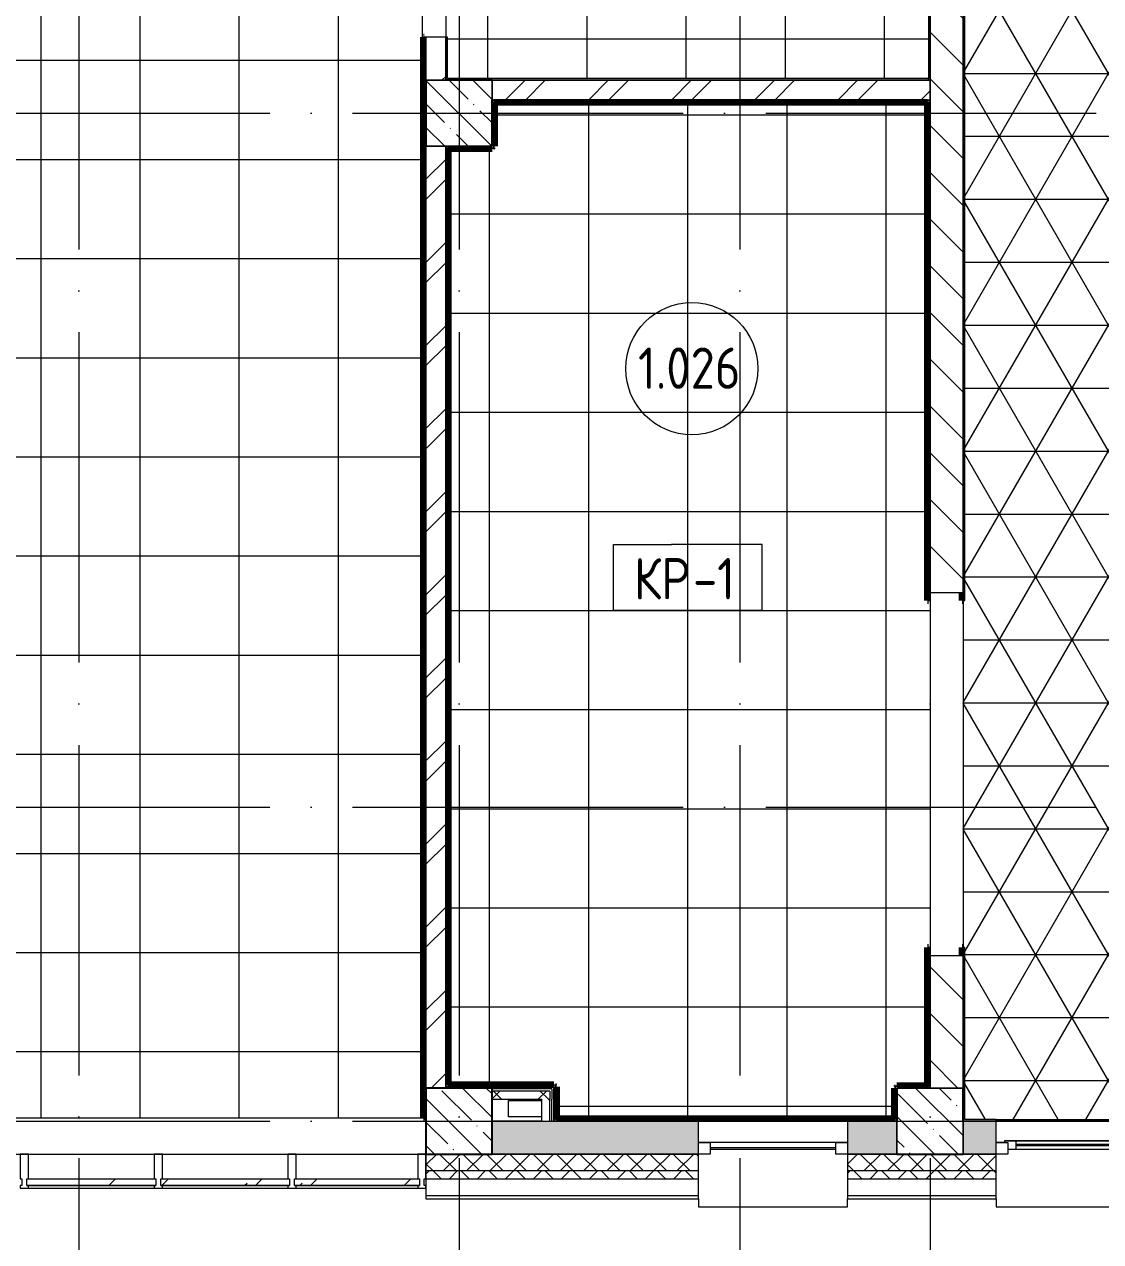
# Model space of a CAD drawing. Header units: millimetres. Extents: x -4370 to 196781, y -4577 to 61202.
# Drawn here: x 77470 to 83983, y 25695 to 33063 of the extents above; entities that cross this region are included whole.
import ezdxf

# ---------------------------------------------------------------- set-up
doc = ezdxf.new("R2010")
doc.units = ezdxf.units.MM
doc.linetypes.add('ADSK_Линия сетки', pattern=[2500, 2000, -250, 0, -250])
for name, color, linetype, lineweight in [('A-AREA-____-IDEN', 2, 'Continuous', 20), ('A-FLOR-____-IDEN', 11, 'Continuous', 20), ('A-FLOR-____-OTLN', 192, 'Continuous', 9), ('A-FLOR-____-PATT', 8, 'Continuous', 9), ('A-GLAZ-____-MCUT', 151, 'Continuous', 9), ('A-GLAZ-____-OTLN', 151, 'Continuous', 9), ('A-GLAZ-CURT-OTLN', 52, 'Continuous', 9), ('A-GLAZ-CWMG-MCUT', 51, 'Continuous', 9), ('A-GLAZ-CWMG-OTLN', 51, 'Continuous', 9), ('A-WALL-____-MCUT', 113, 'Continuous', 9), ('A-WALL-____-PATT', 111, 'Continuous', 9), ('A-WALL-FNSH-MCUT', 113, 'Continuous', 9), ('I-WALL-____-OTLN', 2, 'Continuous', 9), ('S-COLS-____-MCUT', 52, 'Continuous', 9), ('S-COLS-____-OTLN', 52, 'Continuous', 9), ('S-GRID-____-OTLN', 1, 'Continuous', 9)]:
    doc.layers.add(name, color=color, linetype=linetype, lineweight=lineweight)
doc.styles.add('GOST Common_1', font='GOST_Common.ttf', dxfattribs={"width": 0.9, "height": 250})
pattern_1 = [(45, (0, 0), (-251.4472, 251.4472), []), (45, (0, 381), (-251.4472, 251.4472), [])]
pattern_2 = [(135, (0, 0), (-142.5612, -142.5612), []), (135, (142.56, 0), (-142.5612, -142.5612), [252.016, -50.403, 3.353, -47.05])]
pattern_3 = [(45, (0, 0), (-141.42136, 141.42136), []), (135, (0, 0), (-141.42136, -141.42136), [])]

# ---------------------------------------------------------------- blocks, each defined once
blk = doc.blocks.new('Окно_СКБ_1Ст1 - 120_Окно_СКБ_1Ст_900_ОКп7_E30-37601759-О_АИ_ПП_0_000_Целиком')
at = {"layer": 'A-GLAZ-____-MCUT', "color": 90}
for p, q in [((-450, -195), (-450, -125)), ((-450, -125), (-380, -125)), ((-380, -125), (-380, -195)), ((380, -195), (380, -125)), ((380, -125), (450, -125)), ((450, -125), (450, -195)), ((-380, -195), (-450, -195)), ((450, -195), (380, -195))]:
    blk.add_line(p, q, dxfattribs=at)
at = {"layer": 'A-GLAZ-____-MCUT', "color": 10, "lineweight": 5}
for p, q in [((380, -155), (-380, -155)), ((380, -165), (-380, -165))]:
    blk.add_line(p, q, dxfattribs=at)
at = {"layer": 'A-GLAZ-____-OTLN', "color": 10, "lineweight": 5}
blk.add_line((-450, -195), (450, -195), dxfattribs=at)
blk = doc.blocks.new('Окно_СКБ_1Ст1 - 120_Окно_СКБ_1Ст_900_ОК7Л-29020579-О_АИ_ПП_0_000_Целиком')
at = {"layer": 'A-GLAZ-____-MCUT', "color": 90}
for p, q in [((-450, -195), (-450, -125)), ((-450, -125), (-380, -125)), ((-380, -125), (-380, -195)), ((380, -195), (380, -125)), ((380, -125), (450, -125)), ((450, -125), (450, -195)), ((-380, -195), (-450, -195)), ((-380, -195), (-400, -195)), ((-400, -195), (-400, -205)), ((-400, -205), (400, -205)), ((400, -205), (-400, -205)), ((380, -155), (-380, -155)), ((-380, -155), (-380, -195)), ((-330, -205), (-330, -155)), ((330, -205), (330, -155)), ((380, -195), (380, -155)), ((450, -195), (380, -195)), ((400, -195), (380, -195)), ((400, -205), (400, -195))]:
    blk.add_line(p, q, dxfattribs=at)
at = {"layer": 'A-GLAZ-____-MCUT', "color": 10, "lineweight": 5}
for p, q in [((-330, -175), (330, -175)), ((330, -185), (-330, -185))]:
    blk.add_line(p, q, dxfattribs=at)
at = {"layer": 'A-GLAZ-____-OTLN', "color": 10, "lineweight": 5}
for p, q in [((-450, -195), (-400, -195)), ((400, -195), (450, -195))]:
    blk.add_line(p, q, dxfattribs=at)
blk = doc.blocks.new('WNW_Отлив1 - Отлив_металлический 2-28596055-О_АИ_ПП_0_000_Целиком')
at = {"layer": 'A-GLAZ-____-OTLN', "color": 10, "lineweight": 5}
for p, q in [((450, 320), (-450, 320)), ((-450, 320), (-450, 270)), ((450, 270), (450, 320))]:
    blk.add_line(p, q, dxfattribs=at)
blk = doc.blocks.new('BSC_Колонна _Прямоугольная - 400x400-V28-О_АИ_ПП_0_000_Целиком')
at = {"layer": 'S-COLS-____-OTLN', "lineweight": 5}
h = blk.add_hatch(dxfattribs=at)
h.set_pattern_fill('FP_53', color=256, style=0, pattern_type=2)
h.set_pattern_definition([(135, (-80099.98, -26425), (-142.5612, -142.5612), []), (135, (-79957.42, -26425), (-142.5612, -142.5612), [252.016, -50.403, 3.353, -47.05])])
h.paths.add_polyline_path([(200, -200), (200, 200), (-200, 200), (-200, -200), (135.1, -200)])
at = {"layer": 'S-COLS-____-MCUT', "color": 130, "lineweight": 25}
for p, q in [((200, 200), (-200, 200)), ((-200, 200), (-200, -200)), ((200, -200), (200, 200)), ((-200, -200), (200, -200))]:
    blk.add_line(p, q, dxfattribs=at)
blk = doc.blocks.new('PNS_Панель прямоугольная2 - Нр_Стекло - 40мм-V56-О_АИ_ПП_0_000_Целиком')
at = {"layer": 'A-GLAZ-____-OTLN', "lineweight": 5}
h = blk.add_hatch(dxfattribs=at)
h.set_pattern_fill('FP_93', color=256, style=0, pattern_type=2)
h.set_pattern_definition([(45, (-77974.96, -25935), (-282.8427, 282.8427), [200, -600]), (45, (-78174.96, -26035), (-282.8427, 282.8427), [600, -200]), (45, (-77774.96, -26135), (-282.8427, 282.8427), [200, -600])])
h.paths.add_polyline_path([(390, 0), (390, 40), (-390, 40), (-390, 0), (380, 0)])
at = {"layer": 'A-GLAZ-____-MCUT', "color": 10, "lineweight": 5}
for p, q in [((-380, 40), (380, 40)), ((380, 0), (-380, 0))]:
    blk.add_line(p, q, dxfattribs=at)
at = {"layer": 'A-GLAZ-____-OTLN', "color": 10, "lineweight": 5}
blk.add_line((-390, 0), (390, 0), dxfattribs=at)
blk = doc.blocks.new('PNS_Панель прямоугольная2 - Нр_Стекло - 40мм-V57-О_АИ_ПП_0_000_Целиком')
at = {"layer": 'A-GLAZ-____-OTLN', "lineweight": 5}
h = blk.add_hatch(dxfattribs=at)
h.set_pattern_fill('FP_94', color=256, style=0, pattern_type=2)
h.set_pattern_definition([(45, (-78784.96, -25935), (-282.8427, 282.8427), [200, -600]), (45, (-78984.96, -26035), (-282.8427, 282.8427), [600, -200]), (45, (-78584.96, -26135), (-282.8427, 282.8427), [200, -600])])
h.paths.add_polyline_path([(390, 0), (390, 40), (-390, 40), (-390, 0), (380, 0)])
at = {"layer": 'A-GLAZ-____-MCUT', "color": 10, "lineweight": 5}
for p, q in [((-380, 40), (380, 40)), ((380, 0), (-380, 0))]:
    blk.add_line(p, q, dxfattribs=at)
at = {"layer": 'A-GLAZ-____-OTLN', "color": 10, "lineweight": 5}
blk.add_line((-390, 0), (390, 0), dxfattribs=at)
blk = doc.blocks.new('PNS_Панель прямоугольная2 - Нр_Стекло - 40мм-36086614-О_АИ_ПП_0_000_Целиком')
at = {"layer": 'A-GLAZ-____-OTLN', "lineweight": 5}
h = blk.add_hatch(dxfattribs=at)
h.set_pattern_fill('FP_95', color=256, style=0, pattern_type=2)
h.set_pattern_definition([(45, (-79582.47, -25935), (-282.8427, 282.8427), [200, -600]), (45, (-79782.47, -26035), (-282.8427, 282.8427), [600, -200]), (45, (-79382.47, -26135), (-282.8427, 282.8427), [200, -600])])
h.paths.add_polyline_path([(131.7, 0), (377.5, 0), (377.5, 40), (-377.5, 40), (-377.5, 0), (-367.5, 0)])
at = {"layer": 'A-GLAZ-____-MCUT', "color": 10, "lineweight": 5}
for p, q in [((-367.5, 40), (367.5, 40)), ((367.5, 0), (-367.5, 0))]:
    blk.add_line(p, q, dxfattribs=at)
at = {"layer": 'A-GLAZ-____-OTLN', "color": 10, "lineweight": 5}
blk.add_line((-377.5, 0), (377.5, 0), dxfattribs=at)
blk = doc.blocks.new('Прямоугольный импост - Импост структурный с накладкой - 190мм-V58-О_АИ_ПП_0_000_Целиком')
at = {"layer": 'A-GLAZ-CWMG-MCUT', "color": 90}
for p, q in [((-50, 0), (-50, 17)), ((-50, 17), (0, 17)), ((-40, 0), (-50, 0)), ((-40, -40), (-40, 0)), ((0, 0), (-10, 0)), ((-10, 0), (-10, -40)), ((0, 17), (0, 0)), ((-50, -190), (-50, -40)), ((-50, -40), (-40, -40)), ((-10, -40), (0, -40)), ((0, -40), (0, -190)), ((0, -190), (-50, -190))]:
    blk.add_line(p, q, dxfattribs=at)
blk = doc.blocks.new('Прямоугольный импост - Импост структурный с накладкой - 190мм-36086511-О_АИ_ПП_0_000_Целиком')
at = {"layer": 'A-GLAZ-CWMG-OTLN', "color": 10, "lineweight": 5}
for p, q in [((76685, 26225), (77445, 26225)), ((76685, 26018), (77445, 26018))]:
    blk.add_line(p, q, dxfattribs=at)
blk = doc.blocks.new('Прямоугольный импост - Импост структурный с накладкой - 190мм-V59-О_АИ_ПП_0_000_Целиком')
at = {"layer": 'A-GLAZ-CWMG-OTLN', "color": 10, "lineweight": 5}
for p, q in [((79115, 26075), (79115, 26225)), ((79115, 26225), (79850, 26225)), ((79115, 26018), (79115, 26035)), ((79115, 26018), (79850, 26018))]:
    blk.add_line(p, q, dxfattribs=at)
blk = doc.blocks.new('Прямоугольный импост - Импост структурный с накладкой - 190мм-21718787-О_АИ_ПП_0_000_Целиком')
at = {"layer": 'A-GLAZ-CWMG-MCUT', "color": 90}
for p, q in [((-25, 0), (-25, 17)), ((-25, 17), (25, 17)), ((-15, 0), (-25, 0)), ((-15, -40), (-15, 0)), ((25, 0), (15, 0)), ((15, 0), (15, -40)), ((25, 17), (25, 0)), ((-25, -190), (-25, -40)), ((-25, -40), (-15, -40)), ((15, -40), (25, -40)), ((25, -40), (25, -190)), ((25, -190), (-25, -190))]:
    blk.add_line(p, q, dxfattribs=at)
blk = doc.blocks.new('0083_СОШ675_АР_R22_rvt-1-О_АИ_ПП_0_000_Целиком')
at = {"layer": 'A-WALL-____-PATT', "lineweight": 5}
h = blk.add_hatch(dxfattribs=at)
h.set_pattern_fill('FP_7', color=10, style=0, pattern_type=2)
h.set_pattern_definition(pattern_1)
h.paths.add_polyline_path([(80020, 26625), (80020, 32325), (79900, 32325), (79900, 26625)])
h.paths.add_polyline_path([(79900, 32725), (80020, 32725), (80020, 32985), (79900, 32985)])
h.paths.add_polyline_path([(80020, 34085), (80020, 35575), (79900, 35575), (79900, 34085)])
h.paths.add_polyline_path([(80020, 35975), (80020, 36074.9), (79900, 36074.9), (79900, 35975)])
h = blk.add_hatch(dxfattribs=at)
h.set_pattern_fill('FP_4', color=10, style=0, pattern_type=2)
h.set_pattern_definition([(135, (0, 0), (-141.42136, -141.42136), [])])
h.paths.add_polyline_path([(83150, 26625), (83150, 27425), (82950, 27425), (82950, 26625)])
h.paths.add_polyline_path([(83150, 29625), (83150, 35575), (82950, 35575), (82950, 29625)])
h = blk.add_hatch(dxfattribs=at)
h.set_pattern_fill('FP_7', color=10, style=0, pattern_type=2)
h.set_pattern_definition(pattern_1)
h.paths.add_polyline_path([(82950, 32605), (82950, 32725), (80300, 32725), (80300, 32605), (81477, 32605)])
h = blk.add_hatch(dxfattribs=at)
h.set_pattern_fill('FP_56', color=252, style=0, pattern_type=2)
h.set_pattern_definition(pattern_3)
h.paths.add_polyline_path([(80599.6, 26557), (80649.6, 26557), (80649.6, 26607), (80300, 26607), (80300, 26557)])
h = blk.add_hatch(dxfattribs=at)
h.set_pattern_fill('FP_56', color=252, style=0, pattern_type=2)
h.set_pattern_definition(pattern_3)
h.paths.add_polyline_path([(80649.6, 26425), (80649.6, 26557), (80599.6, 26557), (80599.6, 26425)])
h = blk.add_hatch(dxfattribs=at)
h.set_pattern_fill('FP_5', color=10, style=0, pattern_type=2)
h.set_pattern_definition([(50, (0, 0), (364.3679, -31.8783), [38.1, -419.1]), (355, (0, 0), (-70.4859, 382.1133), [30.48, -335.28]), (100.451, (30.36, -2.66), (293.885, 350.2334), [32.38, -356.18]), (46.184, (0, 101.6), (542.1585, -84.0858), [57.15, -628.65]), (96.636, (45.2, 94.6), (474.805, 494.8554), [48.57, -534.27]), (351.184, (0, 101.6), (474.8102, 494.85), [45.72, -502.92]), (21, (50.8, 76.2), (303.2285, -204.5305), [38.1, -419.1]), (326, (50.8, 76.2), (123.6039, 368.376), [30.48, -335.28]), (71.451, (76.07, 59.16), (426.8341, 163.8427), [32.38, -356.18]), (37.5, (0, 0), (6.17665, 169.11015), [16.764, -314.452, 16.764, -323.596, -336.55]), (37.5, (0, 0), (6.17665, 169.11015), [-671.576, 16.764, -319.786]), (7.5, (0, 0), (133.63888, 200.3615), [16.764, -177.292, 16.764, -306.832, -128.27]), (7.5, (0, 0), (133.63888, 200.3615), [-517.652, 16.764, -111.506]), (327.5, (-113.28, 0), (271.18182, -11.45836), [16.764, -110.236, 16.764, -379.476, -525.78]), (327.5, (-113.28, 0), (271.18182, -11.45836), [-523.24, 16.764, -509.016]), (317.5, (-164.08, 0), (296.2585, 50.85285), [16.764, -148.336, 16.764, -246.38, -373.38]), (317.5, (-164.08, 0), (296.2585, 50.85285), [-428.244, 16.764, -356.616])])
h.paths.add_polyline_path([(100415.9, 26225), (101160, 26225), (101160, 26425), (100150, 26425), (100150, 26225)])
h.paths.add_polyline_path([(99250, 26225), (99250, 26425), (98350, 26425), (98350, 26225), (98863.6, 26225)])
h.paths.add_polyline_path([(97450, 26225), (97450, 26425), (96900, 26425), (96900, 26225), (97000.7, 26225)])
h.paths.add_polyline_path([(95137.9, 26225), (95350, 26225), (95350, 26425), (94450, 26425), (94450, 26225)])
h.paths.add_polyline_path([(96379.8, 26225), (96500, 26225), (96500, 26425), (96250, 26425), (96250, 26225)])
h.paths.add_polyline_path([(92750, 26225), (93550, 26225), (93550, 26425), (92750, 26425)])
h.paths.add_polyline_path([(88928.4, 26225), (89650, 26225), (89650, 26425), (88850, 26425), (88850, 26225)])
h.paths.add_polyline_path([(91412.2, 26225), (91450, 26225), (91450, 26425), (90550, 26425), (90550, 26225)])
h.paths.add_polyline_path([(87550, 26225), (87550, 26425), (86650, 26425), (86650, 26225)])
h.paths.add_polyline_path([(85202.7, 26225), (85750, 26225), (85750, 26425), (84250, 26425), (84250, 26225), (84581.7, 26225)])
h.paths.add_polyline_path([(83339.8, 26225), (83350, 26225), (83350, 26425), (83150, 26425), (83150, 26225)])
h.paths.add_polyline_path([(82450, 26225), (82750, 26225), (82750, 26425), (82450, 26425)])
h.paths.add_polyline_path([(81477, 26225), (81550, 26225), (81550, 26425), (80300, 26425), (80300, 26225), (80856.1, 26225)])
h = blk.add_hatch(dxfattribs=at)
h.set_pattern_fill('FP_6', color=10, style=0, pattern_type=2)
h.set_pattern_definition([(45, (0, 0), (-70.71068, 70.71068), []), (135, (0, 0), (-70.71068, -70.71068), [])])
h.paths.add_polyline_path([(104700, 26125.1), (104700, 26225.1), (104430, 26225.1), (104430, 26125.1), (104600, 26125.1)])
h.paths.add_polyline_path([(103330, 26125.1), (103330, 26225.1), (103090, 26225.1), (103090, 26125.1), (103210, 26125.1)])
h.paths.add_polyline_path([(101360, 26125.1), (101360, 26225.1), (100150, 26225.1), (100150, 26125.1), (101347.4, 26125.1)])
h.paths.add_polyline_path([(97450, 26125.1), (97450, 26225.1), (96250, 26225.1), (96250, 26125.1), (97000.7, 26125.1)])
h.paths.add_polyline_path([(98350, 26125.1), (99250, 26125.1), (99250, 26225.1), (98350, 26225.1)])
h.paths.add_polyline_path([(95350, 26125.1), (95350, 26225.1), (94450, 26225.1), (94450, 26125.1), (95137.9, 26125.1)])
h.paths.add_polyline_path([(93550, 26125.1), (93550, 26225.1), (92350, 26225.1), (92350, 26125.1), (93275, 26125.1)])
h.paths.add_polyline_path([(91412.2, 26125.1), (91450, 26125.1), (91450, 26225.1), (90550, 26225.1), (90550, 26125.1)])
h.paths.add_polyline_path([(89650, 26125.1), (89650, 26225.1), (88450, 26225.1), (88450, 26125.1), (89549.3, 26125.1)])
h.paths.add_polyline_path([(87550, 26125.1), (87550, 26225.1), (86650, 26225.1), (86650, 26125.1)])
h.paths.add_polyline_path([(85750, 26125.1), (85750, 26225.1), (84250, 26225.1), (84250, 26125.1), (85202.7, 26125.1)])
h.paths.add_polyline_path([(83350, 26125.1), (83350, 26225.1), (82450, 26225.1), (82450, 26125.1), (83339.8, 26125.1)])
h.paths.add_polyline_path([(81477, 26125.1), (81550, 26125.1), (81550, 26225.1), (79900, 26225), (79900, 26125.1), (80856.1, 26125.1)])
h.paths.add_polyline_path([(75850, 26125.1), (75850, 26225.1), (74200, 26225.1), (74200, 26125.1), (75578, 26125.1)])
h = blk.add_hatch(dxfattribs=at)
h.set_pattern_fill('FP_1', color=10, style=0, pattern_type=2)
h.set_pattern_definition([(135, (0, 0), (-84.85281, -84.85281), []), (225, (0, 0), (84.85281, -84.85281), [])])
h.paths.add_polyline_path([(104600, 26075.1), (104600, 26125.1), (104430, 26125.1), (104430, 26075.1), (104550, 26075.1)])
h.paths.add_polyline_path([(103330, 26075.1), (103330, 26125.1), (103090, 26125.1), (103090, 26075.1), (103210, 26075.1)])
h.paths.add_polyline_path([(99250, 26075.1), (99250, 26125.1), (98350, 26125.1), (98350, 26075.1), (98863.6, 26075.1)])
h.paths.add_polyline_path([(100415.9, 26075.1), (101360, 26075.1), (101360, 26125.1), (100150, 26125.1), (100150, 26075.1)])
h.paths.add_polyline_path([(97000.7, 26075.1), (97450, 26075.1), (97450, 26125.1), (96250, 26125.1), (96250, 26075.1), (96379.8, 26075.1)])
h.paths.add_polyline_path([(92654.1, 26075.1), (93550, 26075.1), (93550, 26125.1), (92350, 26125.1), (92350, 26075.1)])
h.paths.add_polyline_path([(95137.9, 26075.1), (95350, 26075.1), (95350, 26125.1), (94450, 26125.1), (94450, 26075.1)])
h.paths.add_polyline_path([(91412.2, 26075.1), (91450, 26075.1), (91450, 26125.1), (90550, 26125.1), (90550, 26075.1)])
h.paths.add_polyline_path([(89650, 26075.1), (89650, 26125.1), (88450, 26125.1), (88450, 26075.1), (89549.3, 26075.1)])
h.paths.add_polyline_path([(87550, 26075.1), (87550, 26125.1), (86650, 26125.1), (86650, 26075.1)])
h.paths.add_polyline_path([(85202.7, 26075.1), (85750, 26075.1), (85750, 26125.1), (84250, 26125.1), (84250, 26075.1), (84581.7, 26075.1)])
h.paths.add_polyline_path([(83339.8, 26075.1), (83350, 26075.1), (83350, 26125.1), (82450, 26125.1), (82450, 26075.1), (82718.9, 26075.1)])
h.paths.add_polyline_path([(81477, 26075.1), (81550, 26075.1), (81550, 26125.1), (79900, 26125.1), (79900, 26075.1), (80856.1, 26075.1)])
h.paths.add_polyline_path([(75470, 26075.1), (75850, 26075.1), (75850, 26125.1), (74200, 26125.1), (74200, 26075.1), (75267.5, 26075.1)])
at = {"layer": 'S-COLS-____-OTLN', "lineweight": 5}
h = blk.add_hatch(dxfattribs=at)
h.set_pattern_fill('FP_3', color=256, style=0, pattern_type=2)
h.set_pattern_definition(pattern_2)
h.paths.add_polyline_path([(80020, 32325), (80300, 32325), (80300, 32725), (79900, 32725), (79900, 32325)])
h = blk.add_hatch(dxfattribs=at)
h.set_pattern_fill('FP_3', color=256, style=0, pattern_type=2)
h.set_pattern_definition(pattern_2)
h.paths.add_polyline_path([(82750, 26225), (83150, 26225), (83150, 26625), (82750, 26625), (82750, 26425)])
at = {"layer": 'A-FLOR-____-OTLN', "color": 90}
for p, q in [((80399.6, 26450), (80399.6, 26550)), ((80399.6, 26550), (80599.6, 26550)), ((80599.6, 26450), (80399.6, 26450)), ((75850, 26225.1), (79900, 26225.1))]:
    blk.add_line(p, q, dxfattribs=at)
at = {"layer": 'A-WALL-____-MCUT', "color": 50, "lineweight": 13}
for p, q in [((82950, 35575), (82950, 29625)), ((83150, 29625), (83150, 35575)), ((79900, 32985), (79900, 32725)), ((80020, 32985), (79900, 32985)), ((80020, 32725), (80020, 32985)), ((82950, 32725), (80300, 32725)), ((82950, 32605), (82950, 32725)), ((80300, 32605), (82950, 32605)), ((79900, 32325), (79900, 26625)), ((80020, 26625), (80020, 32325)), ((82950, 29625), (83150, 29625)), ((82950, 27425), (82950, 26625)), ((83150, 27425), (82950, 27425)), ((83150, 26625), (83150, 27425)), ((80649.6, 26607), (80300, 26607)), ((80649.6, 26607), (80649.6, 26557)), ((80300, 26557), (80599.6, 26557)), ((80599.6, 26557), (80599.6, 26425)), ((80649.6, 26425), (80649.6, 26557)), ((80599.6, 26425), (80300, 26425)), ((80649.6, 26425), (80662.1, 26425)), ((80662.1, 26425), (80674.6, 26425)), ((81550, 26425), (80674.6, 26425)), ((81550, 26225), (81550, 26425)), ((82750, 26425), (82450, 26425)), ((82450, 26425), (82450, 26225)), ((83350, 26425), (83150, 26425)), ((83350, 26225), (83350, 26425)), ((80300, 26225), (81550, 26225)), ((82450, 26225), (82750, 26225)), ((83150, 26225), (83350, 26225)), ((79900, 26125.1), (79900, 26075.1)), ((79900, 26125.1), (81550, 26125.1)), ((81550, 26075.1), (81550, 26125.1)), ((82450, 26125.1), (82450, 26075.1)), ((82450, 26125.1), (83350, 26125.1)), ((83350, 26075.1), (83350, 26125.1)), ((79900, 26075.1), (81550, 26075.1)), ((82450, 26075.1), (83350, 26075.1))]:
    blk.add_line(p, q, dxfattribs=at)
at = {"layer": 'A-WALL-____-MCUT', "color": 10, "lineweight": 5}
for p, q in [((79900, 32725), (80020, 32725)), ((80300, 32725), (80300, 32605)), ((80020, 32325), (79900, 32325)), ((80662.1, 26619.5), (80300, 26619.5)), ((80662.1, 26619.5), (80662.1, 26607)), ((80662.1, 26607), (80662.1, 26557)), ((82950, 26625), (83150, 26625)), ((80662.1, 26425), (80662.1, 26557)), ((80599.6, 26425), (80649.6, 26425)), ((82750, 26225), (82750, 26425)), ((83150, 26425), (83150, 26225)), ((79900, 25975.1), (81550, 25975.1)), ((82450, 25975.1), (83350, 25975.1))]:
    blk.add_line(p, q, dxfattribs=at)
at = {"layer": 'A-WALL-____-MCUT', "color": 90}
for p, q in [((79900, 26225), (79900, 26125.1)), ((81550, 26225.1), (80300, 26225.1)), ((81550, 26125.1), (81550, 26225.1)), ((83350, 26225.1), (82450, 26225.1)), ((82450, 26225.1), (82450, 26125.1)), ((83350, 26125.1), (83350, 26225.1)), ((79900, 26075.1), (79900, 25975.1)), ((81550, 25975.1), (81550, 26075.1)), ((82450, 26075.1), (82450, 25975.1)), ((83350, 25975.1), (83350, 26075.1))]:
    blk.add_line(p, q, dxfattribs=at)
at = {"layer": 'A-WALL-FNSH-MCUT', "color": 90}
for p, q in [((80674.6, 26632), (80300, 26632)), ((80300, 26632), (80300, 26625)), ((80674.6, 26619.5), (80674.6, 26632)), ((80674.6, 26607), (80674.6, 26619.5)), ((80674.6, 26557), (80674.6, 26607)), ((80674.6, 26425), (80674.6, 26557)), ((79900, 25975.1), (79900, 25955.1)), ((79900, 25955.1), (81550, 25955.1)), ((81550, 25955.1), (81550, 25975.1)), ((82450, 25975.1), (82450, 25955.1)), ((82450, 25955.1), (83350, 25955.1)), ((83350, 25955.1), (83350, 25975.1))]:
    blk.add_line(p, q, dxfattribs=at)
at = {"layer": 'I-WALL-____-OTLN', "color": 90}
for p, q in [((81550, 26425), (82450, 26425)), ((83350, 26425), (84250, 26425))]:
    blk.add_line(p, q, dxfattribs=at)
at = {"layer": 'S-COLS-____-MCUT', "color": 130, "lineweight": 25}
for p, q in [((79900, 32725), (79900, 32325)), ((80300, 32725), (80020, 32725)), ((80300, 32325), (80300, 32605)), ((80020, 32325), (80300, 32325)), ((82950, 26625), (82750, 26625)), ((82750, 26625), (82750, 26425)), ((83150, 26425), (83150, 26625)), ((82750, 26225), (83150, 26225))]:
    blk.add_line(p, q, dxfattribs=at)
at = {"layer": 'S-COLS-____-OTLN', "color": 90}
for p, q in [((80020, 32725), (79900, 32725)), ((80300, 32605), (80300, 32725)), ((79900, 32325), (80020, 32325)), ((83150, 26625), (82950, 26625)), ((82750, 26425), (82750, 26225)), ((83150, 26225), (83150, 26425))]:
    blk.add_line(p, q, dxfattribs=at)
at = {"layer": 'A-GLAZ-____-OTLN', "color": 90, "lineweight": 9, "rotation": 180}
for name, p in [('Окно_СКБ_1Ст1 - 120_Окно_СКБ_1Ст_900_ОК7Л-29020579-О_АИ_ПП_0_000_Целиком', (83800, 26100.1)), ('Окно_СКБ_1Ст1 - 120_Окно_СКБ_1Ст_900_ОКп7_E30-37601759-О_АИ_ПП_0_000_Целиком', (82000, 26100.1)), ('WNW_Отлив1 - Отлив_металлический 2-28596055-О_АИ_ПП_0_000_Целиком', (82000, 26225.1)), ('WNW_Отлив1 - Отлив_металлический 2-28596055-О_АИ_ПП_0_000_Целиком', (83800, 26225.1))]:
    blk.add_blockref(name, p, dxfattribs=at)
at = {"layer": 'A-GLAZ-CURT-OTLN', "color": 90, "lineweight": 9}
for name, p in [('PNS_Панель прямоугольная2 - Нр_Стекло - 40мм-V56-О_АИ_ПП_0_000_Целиком', (77875, 26035)), ('PNS_Панель прямоугольная2 - Нр_Стекло - 40мм-V57-О_АИ_ПП_0_000_Целиком', (78685, 26035)), ('PNS_Панель прямоугольная2 - Нр_Стекло - 40мм-36086614-О_АИ_ПП_0_000_Целиком', (79482.5, 26035))]:
    blk.add_blockref(name, p, dxfattribs=at)
at = {"layer": 'A-GLAZ-CWMG-OTLN', "color": 90, "lineweight": 9, "extrusion": (0, 0, -1), "rotation": 180}
for name, p in [('Прямоугольный импост - Импост структурный с накладкой - 190мм-21718787-О_АИ_ПП_0_000_Целиком', (-77470, 26035)), ('Прямоугольный импост - Импост структурный с накладкой - 190мм-21718787-О_АИ_ПП_0_000_Целиком', (-78280, 26035)), ('Прямоугольный импост - Импост структурный с накладкой - 190мм-21718787-О_АИ_ПП_0_000_Целиком', (-79090, 26035)), ('Прямоугольный импост - Импост структурный с накладкой - 190мм-V58-О_АИ_ПП_0_000_Целиком', (-79900, 26035))]:
    blk.add_blockref(name, p, dxfattribs=at)
at = {"layer": 'A-GLAZ-CWMG-OTLN', "color": 90, "lineweight": 9}
for name, p in [('Прямоугольный импост - Импост структурный с накладкой - 190мм-36086511-О_АИ_ПП_0_000_Целиком', (810, 0)), ('Прямоугольный импост - Импост структурный с накладкой - 190мм-36086511-О_АИ_ПП_0_000_Целиком', (1620, 0)), ('Прямоугольный импост - Импост структурный с накладкой - 190мм-V59-О_АИ_ПП_0_000_Целиком', (0, 0))]:
    blk.add_blockref(name, p, dxfattribs=at)
at = {"layer": 'S-COLS-____-OTLN', "color": 90, "lineweight": 9}
blk.add_blockref('BSC_Колонна _Прямоугольная - 400x400-V28-О_АИ_ПП_0_000_Целиком', (80100, 26425), dxfattribs=at)
blk = doc.blocks.new('ADSK_Марка_Перекрытие - Типоразмер_ADSK_Марка-158127-О_АИ_ПП_0_000_Целиком')
at = {"layer": 'A-FLOR-____-IDEN'}
for p, q in [((-4.5, 4), (-1, 4)), ((-4.5, 0), (-4.5, 4)), ((4.5, 4), (-1, 4)), ((4.5, 0), (4.5, 4)), ((4.5, 0), (-4.5, 0)), ((-4.5, 0), (4, 0))]:
    blk.add_line(p, q, dxfattribs=at)
blk = doc.blocks.new('ADSK_Марка_Помещение_ОдноЗначение - Номер-159740-О_АИ_ПП_0_000_Целиком')
at = {"layer": 'A-AREA-____-IDEN'}
blk.add_circle((0, 0), 4, dxfattribs=at)

msp = doc.modelspace()

# ---------------------------------------------------------------- hatches: boundary and pattern name
at = {"layer": 'A-FLOR-____-PATT'}
h = msp.add_hatch(dxfattribs=at)
h.set_pattern_fill('FP_245', color=256, style=0, pattern_type=2)
h.set_pattern_definition([(0, (0, 0), (0, 381), []), (60, (0, 0), (-329.9557, 190.5), []), (120, (0, 0), (-329.9557, -190.5), [])])
h.paths.add_polyline_path([(96250, 26435), (96485, 26435), (96485, 26631.999414), (96490, 26632.000586), (96490, 26642.000586), (96500, 26642.000586), (96501.102187, 26647.000586), (97274.552282, 26647.000586), (97274.552282, 26642.000586), (97284.552282, 26642.000586), (97284.552282, 26632.000586), (97289.552282, 26631.050003), (97289.552282, 26435.000586), (100530, 26435.000586), (100530, 26640.000586), (100535, 26640.000586), (100535, 26650.000586), (100545, 26650.000586), (100545, 26655.000586), (101150, 26655.000586), (101150, 33835), (101359.999929, 33835), (101360, 35474.999414), (101150, 35475.501954), (101150, 35564.999414), (99170.119334, 35564.999414), (99170.119334, 35774.999414), (97170.119334, 35774.940919), (97169.37003, 35564.999414), (85399.978078, 35564.999414), (85399.978078, 35774.999414), (83399.978078, 35774.940919), (83399.70487, 35564.999414), (83159.978078, 35564.999414), (83159.978078, 29574.999414), (83149.978078, 29574.999414), (83149.978078, 27474.999414), (83159.978078, 27474.999414), (83159.978078, 26435.000586), (84809.551696, 26435.000586), (84809.551696, 26624.999414), (84814.551696, 26625), (84814.551696, 26635), (84824.551696, 26635), (84825.516173, 26640), (85174.551696, 26640), (85174.803599, 26635), (85184.551696, 26635), (85184.551696, 26625), (85189.551696, 26624.082925), (85189.551696, 26435.000586), (88435, 26435.000586), (88435, 26632.000586), (88440, 26632.000586), (88440, 26642.000586), (88450, 26642.000586), (88450, 26647.000586), (89224.552282, 26647.000586), (89224.552282, 26642.000586), (89234.552282, 26642.000586), (89234.552282, 26632.000586), (89239.552282, 26631.005956), (89239.552282, 26435.000586), (92335, 26435.000586), (92335, 26631.999414), (92340, 26632.000586), (92340, 26642.000586), (92350, 26642.000586), (92350, 26647.000586), (93124.552282, 26647.000586), (93124.552282, 26642.000586), (93134.552282, 26642.000586), (93134.552282, 26632.000586), (93139.552282, 26631.999414), (93139.552282, 26435), (95758.827148, 26435)])
h = msp.add_hatch(dxfattribs=at)
h.set_pattern_fill('FP_142', color=256, style=0, pattern_type=2)
h.set_pattern_definition([(0, (77570.3, 31044.94), (0, 600), []), (90, (77570.3, 31044.94), (-600, 4e-14), [])])
h.paths.add_polyline_path([(75752.5, 26444.999414), (79884.978078, 26444.999414), (79884.978078, 26625), (79879.978078, 26625), (79879.978078, 32325), (79884.978078, 32325), (79884.978078, 32734.999414), (79879.978078, 32734.999414), (79879.978078, 35634.999414), (79360.303092, 35634.999414), (79360.303092, 35729.999414), (75019.978078, 35729.999414), (75019.978078, 32314.999414), (75014.978078, 32314.999414), (75014.978078, 31889.999414), (74999.978078, 31889.999414), (75000.45343, 26769.999414), (75014.978078, 26769.999414), (75014.978078, 26650.11992), (75737.5, 26650.11992), (75737.5, 26645.11992), (75747.5, 26645.11992), (75747.5, 26635.11992), (75752.5, 26634.963206), (75752.5, 26445.6512)])
h = msp.add_hatch(dxfattribs=at)
h.set_pattern_fill('FP_178', color=256, style=0, pattern_type=2)
h.set_pattern_definition([(270, (81475, 34175.06), (600, 4e-14), []), (0, (81475, 34175.06), (0, 600), [])])
h.paths.add_polyline_path([(81476.999801, 32734.999414), (82939.978078, 32735.133716), (82939.978078, 35264.940333), (80029.978078, 35264.940333), (80029.978078, 34085), (80019.978078, 34084.999414), (80019.978078, 32984.999414), (80029.978078, 32984.999414), (80030.615958, 32734.999414), (80235.101771, 32734.999414)])
h.paths.add_polyline_path([(81340.078636, 34145.317305), (81340.078636, 34345.317305), (81540.078636, 34345.317305), (81540.078636, 34145.317305), (81476.999801, 34145.317305)])
h = msp.add_hatch(dxfattribs=at)
h.set_pattern_fill('FP_188', color=256, style=0, pattern_type=2)
h.set_pattern_definition([(0, (84484.9, 26515.06), (0, 600), []), (90, (84484.9, 26515.06), (-600, 4e-14), [])])
h.paths.add_polyline_path([(81550, 26440), (82734.978078, 26440), (82734.978078, 26624.999414), (82739.978078, 26625.033145), (82739.978078, 26635), (82749.978078, 26635), (82750.479743, 26640), (82934.977448, 26640), (82934.978078, 27474.999414), (82949.96713, 27474.999414), (82949.96713, 29574.999414), (82934.978078, 29574.999414), (82934.978078, 32590), (80314.978078, 32590), (80314.978078, 32325), (80309.978078, 32325), (80309.978078, 32315), (80299.978078, 32315), (80299.451136, 32310), (80034.956157, 32310), (80034.956157, 26647.000586), (80674.551696, 26647.000586), (80674.551696, 26642.000586), (80684.551696, 26642.000586), (80684.551696, 26632.000586), (80689.551696, 26631.949404), (80689.551696, 26440), (81476.999801, 26440)])
h.paths.add_polyline_path([(80029.956157, 26632.000586), (80029.956157, 26633.500586), (80019.978078, 26633.500586), (80019.978078, 26632.000586)])
at = {"layer": 'A-WALL-____-PATT'}
h = msp.add_hatch(color=7, dxfattribs=at)
h.paths.add_polyline_path([(79899.978078, 32325), (79899.978078, 32985), (79889.978078, 32985), (79889.978078, 32325)])
h.paths.add_polyline_path([(79899.978078, 34085), (79899.978078, 35645), (79889.978078, 35645), (79889.978078, 34085)])
h = msp.add_hatch(color=7, dxfattribs=at)
h.paths.add_polyline_path([(83149.978078, 26425.000586), (83159.978078, 26425.000586), (83159.978078, 27474.999414), (83149.978078, 27474.999414), (83149.978078, 26501.342793)])
h.paths.add_polyline_path([(83149.978078, 29574.999414), (83159.978078, 29574.999414), (83159.978078, 35564.999414), (83149.978078, 35564.999414), (83149.978078, 31699.022476)])
h = msp.add_hatch(color=7, dxfattribs=at)
h.paths.add_polyline_path([(80029.978078, 32734.999414), (80029.978078, 32984.999414), (80019.978078, 32984.999414), (80019.978078, 32734.999414)])
h.paths.add_polyline_path([(80029.978078, 34084.999414), (80029.978078, 35264.940333), (80019.978078, 35264.940333), (80019.978078, 34084.999414)])
for points in [[(82949.978078, 32724.999414), (82949.978078, 35274.940333), (82939.978078, 35274.940333), (82939.978078, 32724.999414)], [(82939.978078, 32724.999414), (82939.978078, 32734.999414), (80019.978078, 32734.999414), (80019.978078, 32724.999414), (81476.999801, 32724.999414)], [(82939.978078, 32595), (82949.96713, 32595), (82949.96713, 32605), (80299.978078, 32605), (80299.978078, 32595), (81476.999801, 32595)], [(80309.978078, 32325), (80309.978078, 32595), (80299.978078, 32595), (80299.978078, 32325)], [(79889.978078, 26435), (79899.978078, 26435), (79899.978078, 32325), (79889.978078, 32325), (79889.978078, 26501.342793)], [(80019.956157, 26633.500586), (80029.956157, 26633.500586), (80029.956157, 32325), (80019.956157, 32325), (80019.956157, 27078.862758)], [(80235.101771, 32315), (80309.978078, 32315), (80309.978078, 32325), (80029.956157, 32325), (80029.956157, 32315)], [(80674.551696, 26632.000586), (80684.551696, 26632.000586), (80684.551696, 26642.000586), (80029.956157, 26642.000586), (80029.956157, 26632.000586), (80235.101771, 26632.000586)], [(80684.551696, 26435), (80684.551696, 26632.000586), (80674.551696, 26632.000586), (80674.551696, 26435)], [(82739.978078, 26435), (82749.978078, 26435), (82749.978078, 26635), (82739.978078, 26635), (82739.978078, 26501.342793)], [(82749.978078, 26625), (82949.978078, 26625), (82949.978078, 26635), (82749.978078, 26635)]]:
    msp.add_hatch(color=7, dxfattribs=at).paths.add_polyline_path(points)
h = msp.add_hatch(color=7, dxfattribs=at)
h.paths.add_polyline_path([(82949.978078, 26635), (82949.978078, 27474.999414), (82939.978078, 27474.999414), (82939.978078, 26635)])
h.paths.add_polyline_path([(82949.978078, 29574.999414), (82949.978078, 32595), (82939.978078, 32595), (82939.978078, 29574.999414)])
h = msp.add_hatch(color=7, dxfattribs=at)
h.paths.add_polyline_path([(82450, 26425), (82749.978078, 26425), (82749.978078, 26435), (82450, 26435)])
h.paths.add_polyline_path([(81476.999801, 26425), (81550, 26425), (81550, 26435), (80674.551696, 26435), (80674.551696, 26425), (80856.050786, 26425)])
h = msp.add_hatch(color=7, dxfattribs=at)
h.paths.add_polyline_path([(84824.551696, 26425.000586), (84824.551696, 26435.000586), (84250, 26435.000586), (84250, 26425.000586), (84581.744877, 26425.000586)])
h.paths.add_polyline_path([(83350, 26425.000586), (83350, 26435.000586), (83159.978078, 26435.000586), (83159.978078, 26425.000586), (83339.846846, 26425.000586)])

# ---------------------------------------------------------------- linework, layer by layer
at = {"layer": 'A-FLOR-____-OTLN'}
for p, q in [((79879.978078, 32734.999414), (79879.978078, 35634.999414)), ((80019.978078, 34084.999414), (80019.978078, 32985)), ((79884.978078, 32734.999414), (79879.978078, 32734.999414)), ((79879.978078, 26625), (79879.978078, 32324.999414)), ((79879.978078, 32324.999414), (79884.978078, 32324.999414)), ((82949.96713, 29574.999414), (82949.96713, 27474.999414)), ((83149.978078, 29574.999414), (83149.978078, 27474.999414)), ((79884.978078, 26625), (79879.978078, 26625)), ((80029.956157, 26632), (80019.978078, 26632)), ((75752.5, 26444.999414), (79884.978078, 26444.999414))]:
    msp.add_line(p, q, dxfattribs=at)
at = {"layer": 'A-WALL-____-MCUT', "color": 7}
for p, q in [((83149.978078, 35574.999414), (83149.978078, 29574.999414)), ((83159.978078, 29574.999414), (83159.978078, 35564.999414)), ((79889.978078, 32985), (79889.978078, 26435)), ((79899.978078, 32985), (79889.978078, 32985)), ((79899.978078, 26624.999414), (79899.978078, 32985)), ((82949.96713, 32605), (80299.978078, 32605)), ((80299.978078, 32605), (80299.978078, 32325)), ((80309.978078, 32595), (82939.978078, 32595)), ((80309.978078, 32315), (80309.978078, 32595)), ((82939.978078, 32595), (82939.978078, 29574.999414)), ((82949.96713, 32595), (82949.96713, 32605)), ((82949.978078, 29574.999414), (82949.978078, 32595)), ((79899.978078, 32325), (79889.978078, 32325)), ((80019.956157, 32325), (80019.956157, 26633.500586)), ((80299.978078, 32325), (80019.956157, 32325)), ((80029.956157, 26642.000586), (80029.956157, 32315)), ((80029.956157, 32315), (80309.978078, 32315)), ((82939.978078, 29574.999414), (82949.978078, 29574.999414)), ((83149.978078, 29574.999414), (83159.978078, 29574.999414)), ((82949.978078, 27474.999414), (82939.978078, 27474.999414)), ((82939.978078, 27474.999414), (82939.978078, 26635)), ((82949.978078, 26625), (82949.978078, 27474.999414)), ((83159.978078, 27474.999414), (83149.978078, 27474.999414)), ((83149.978078, 27474.999414), (83149.978078, 26425.000586)), ((83159.978078, 26435.000586), (83159.978078, 27474.999414)), ((80019.956157, 26633.500586), (80029.956157, 26633.500586)), ((80684.551696, 26642.000586), (80029.956157, 26642.000586)), ((80029.956157, 26633.500586), (80029.956157, 26632.000586)), ((80029.956157, 26632.000586), (80674.551696, 26632.000586)), ((80674.551696, 26632.000586), (80674.551696, 26425)), ((80684.551696, 26435), (80684.551696, 26642.000586)), ((82739.978078, 26635), (82739.978078, 26435)), ((82939.978078, 26635), (82739.978078, 26635)), ((82749.978078, 26425), (82749.978078, 26625)), ((82749.978078, 26625), (82949.978078, 26625)), ((79889.978078, 26435), (79899.978078, 26435)), ((80674.551696, 26425), (81550, 26425)), ((81550, 26435), (80684.551696, 26435)), ((81550, 26425), (81550, 26435)), ((82739.978078, 26435), (82450, 26435)), ((82450, 26435), (82450, 26425)), ((82450, 26425), (82749.978078, 26425)), ((83149.978078, 26425.000586), (83350, 26425.000586)), ((83350, 26435.000586), (83159.978078, 26435.000586)), ((83350, 26425.000586), (83350, 26435.000586))]:
    msp.add_line(p, q, dxfattribs=at)
at = {"layer": 'A-WALL-____-MCUT'}
msp.add_line((82939.978078, 32724.999414), (82939.978078, 32734.999414), dxfattribs=at)
at = {"layer": 'A-WALL-FNSH-MCUT', "color": 7}
for p, q in [((82939.978078, 35264.940333), (82939.978078, 32734.999414)), ((82949.978078, 32724.999414), (82949.978078, 35274.940333)), ((80029.978078, 32984.999414), (80019.978078, 32984.999414)), ((80019.978078, 32984.999414), (80019.978078, 32724.999414)), ((80029.978078, 32734.999414), (80029.978078, 32984.999414)), ((80019.978078, 32724.999414), (82949.978078, 32724.999414)), ((82939.978078, 32734.999414), (80029.978078, 32734.999414))]:
    msp.add_line(p, q, dxfattribs=at)
at = {"layer": 'I-WALL-____-OTLN', "color": 20, "lineweight": 90}
for p, q in [((79884.978078, 26440), (79884.978078, 32985)), ((79889.978078, 32985), (79884.978078, 32985)), ((82934.978078, 32590), (80309.978078, 32590)), ((80314.978078, 32595.018939), (80314.978078, 32325)), ((82934.978078, 29574.999414), (82934.978078, 32590)), ((79884.978078, 32325), (79889.978078, 32325)), ((80299.978078, 32310), (80029.947356, 32310)), ((80034.956157, 32315), (80034.956157, 26647.000586)), ((80299.978078, 32310), (80299.978078, 32315)), ((80309.978078, 32325), (80314.978078, 32325)), ((82934.978078, 29574.999414), (82939.978078, 29574.999414)), ((82934.978078, 26635), (82934.978078, 27474.999414)), ((82939.978078, 27474.999414), (82934.978078, 27474.999414)), ((80034.956157, 26647.000586), (80674.551696, 26647.000586)), ((80674.551696, 26642.000586), (80674.551696, 26647.000586)), ((80689.551696, 26632.000586), (80684.551696, 26632.000586)), ((80689.551696, 26632.000586), (80689.551696, 26440)), ((82734.978078, 26434.827573), (82734.978078, 26625)), ((82739.978078, 26625), (82734.978078, 26625)), ((82749.978078, 26640), (82939.978078, 26640)), ((82749.978078, 26640), (82749.978078, 26635)), ((79884.978078, 26440), (79889.978078, 26440)), ((80689.551696, 26440), (82739.978078, 26440))]:
    msp.add_line(p, q, dxfattribs=at)
at = {"layer": 'I-WALL-____-OTLN', "color": 5, "lineweight": 90}
for p, q in [((83144.978078, 29574.999414), (83144.978078, 29624.999414)), ((83144.978078, 29574.999414), (83149.978078, 29574.999414)), ((83144.978078, 27424.999414), (83144.978078, 27474.999414)), ((83149.978078, 27474.999414), (83144.978078, 27474.999414))]:
    msp.add_line(p, q, dxfattribs=at)
at = {"layer": 'I-WALL-____-OTLN'}
for p, q in [((81550, 26435), (82450, 26435)), ((82450, 26425), (81550, 26425)), ((83350, 26435.000586), (84250, 26435.000586)), ((84250, 26425.000586), (83350, 26425.000586))]:
    msp.add_line(p, q, dxfattribs=at)
at = {"layer": 'S-GRID-____-OTLN', "linetype": 'ADSK_Линия сетки'}
for p, q in [((77800, 61202.00513), (77800, -3758.83936)), ((80100, 61202.00513), (80100, -3572.657751)), ((81800, 61202.00513), (81800, -3572.657751)), ((82950.00013, 61202.00513), (82950.00013, -3572.657751)), ((-3047.723308, 32525.000984), (156348.554077, 32525.000984)), ((-3047.723308, 28325.000984), (156348.554077, 28325.000984)), ((-3047.723308, 26425.000586), (156348.554077, 26425.000586))]:
    msp.add_line(p, q, dxfattribs=at)

# ---------------------------------------------------------------- block references
at = {"lineweight": 5}
msp.add_blockref('0083_СОШ675_АР_R22_rvt-1-О_АИ_ПП_0_000_Целиком', (0, 0), dxfattribs=at)
at = {"layer": 'A-AREA-____-IDEN', "xscale": 99.99999999999993, "yscale": 99.99999999999993, "zscale": 99.99999999999993}
msp.add_blockref('ADSK_Марка_Помещение_ОдноЗначение - Номер-159740-О_АИ_ПП_0_000_Целиком', (81508.897934, 30979.361326), dxfattribs=at)
at = {"layer": 'A-FLOR-____-IDEN', "xscale": 99.99999999999993, "yscale": 99.99999999999993, "zscale": 99.99999999999993}
msp.add_blockref('ADSK_Марка_Перекрытие - Типоразмер_ADSK_Марка-158127-О_АИ_ПП_0_000_Целиком', (81484.972604, 29514.999414), dxfattribs=at)

# ---------------------------------------------------------------- texts
at = {"layer": 'A-AREA-____-IDEN', "lineweight": 9, "insert": (81183.540676, 31107.086397), "char_height": 250, "width": 800.8858125, "attachment_point": 1, "style": 'GOST Common_1'}
msp.add_mtext('1.026', dxfattribs=at)
at = {"layer": 'A-FLOR-____-IDEN', "lineweight": 9, "char_height": 250, "attachment_point": 1, "style": 'GOST Common_1'}
for s, insert, width in [('КР', (81158.891758, 29832.836988), 432.91125), ('-1', (81516.079258, 29832.836988), 331.898625)]:
    msp.add_mtext(s, dxfattribs=dict(at, insert=insert, width=width))

doc.saveas('drawing.dxf')
